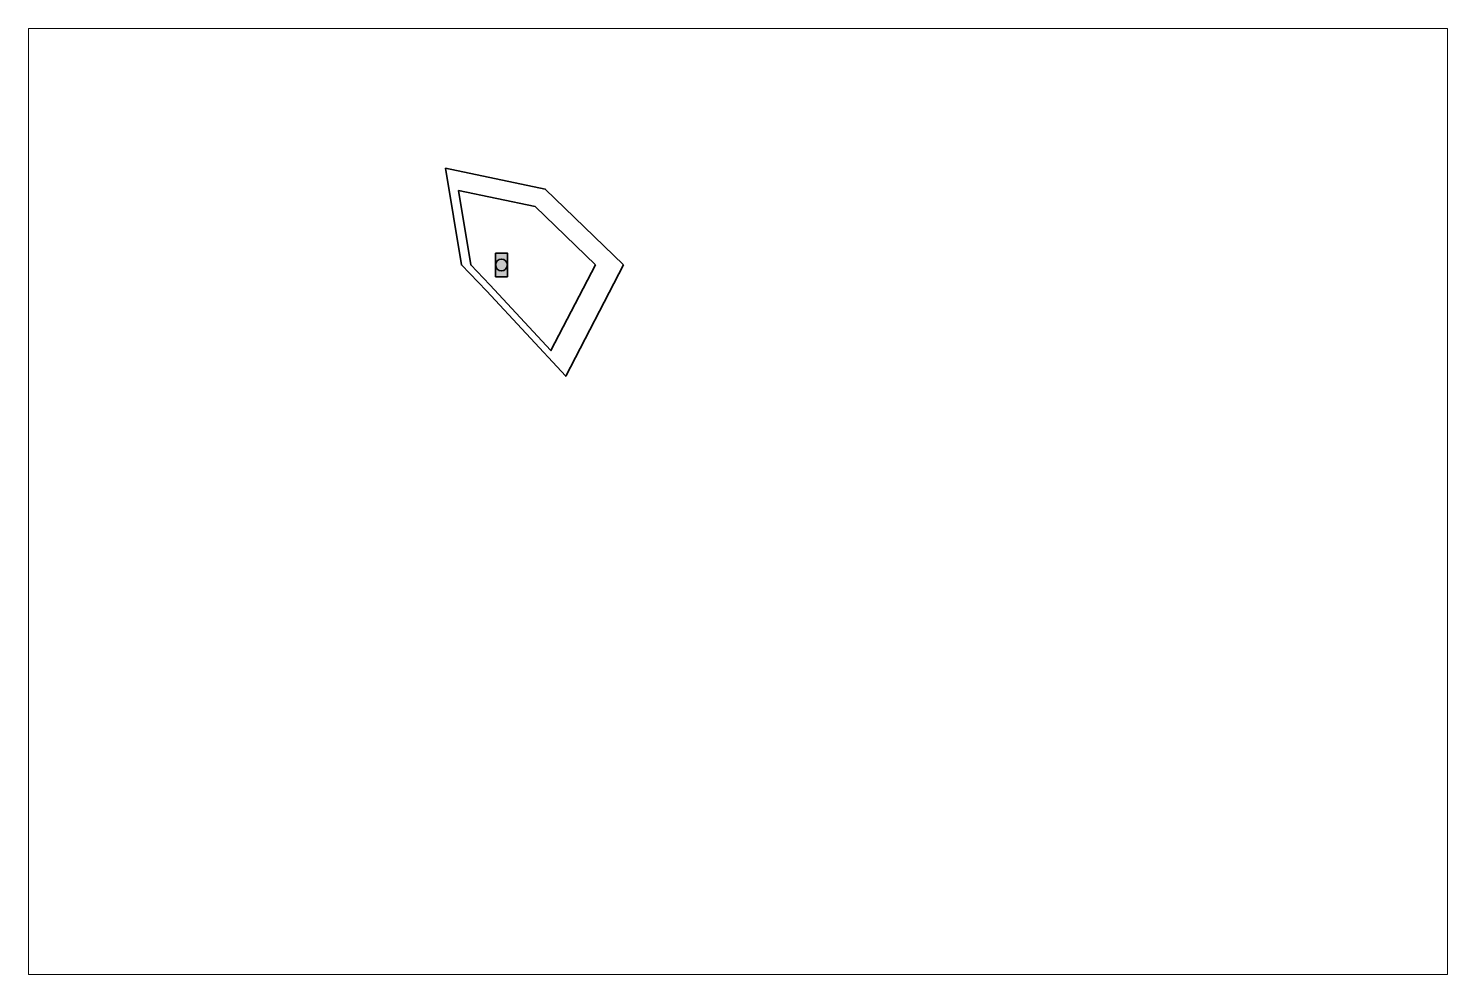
# Model space of a CAD drawing. Header units: inches. Extents: x 0 to 600, y 0 to 400.
import ezdxf

# ---------------------------------------------------------------- set-up
doc = ezdxf.new("R2010")
doc.units = ezdxf.units.IN
doc.header["$MEASUREMENT"] = 0
doc.layers.add('Layer 1', color=7, linetype='Continuous')

# ---------------------------------------------------------------- blocks, each defined once
blk = doc.blocks.new('block 2')
at = {"layer": 'Layer 1', "true_color": 0xff00ff}
h = blk.add_hatch(color=6, dxfattribs=at)
h.dxf.hatch_style = 2
h.paths.add_polyline_path([(197.5, 305), (202.5, 305), (202.5, 295), (197.5, 295)])
at = {"layer": 'Layer 1', "lineweight": 0}
for points in [[(0, 400), (0, 0), (600, 0), (600, 400), (0, 400)], [(197.5, 305), (202.5, 305), (202.5, 295), (197.5, 295), (197.5, 305)]]:
    blk.add_lwpolyline(points, dxfattribs=at)
at = {"layer": 'Layer 1', "color": 1, "lineweight": 35, "true_color": 0xff0000}
for points in [[(251.66, 300), (227.18, 252.93), (193.69, 289.07), (183.1, 300), (176.4, 340.88), (218.52, 332.09), (251.66, 300)], [(239.74, 300), (220.9, 263.79), (195.15, 291.59), (187, 300), (181.85, 331.45), (214.25, 324.68), (239.74, 300)], [(197.5, 305), (202.5, 305), (202.5, 295), (197.5, 295), (197.5, 305)]]:
    blk.add_lwpolyline(points, dxfattribs=at)
blk.add_open_spline([(202.5, 300), (202.5, 298.62), (201.38, 297.5), (200, 297.5), (198.62, 297.5), (197.5, 298.62), (197.5, 300), (197.5, 301.38), (198.62, 302.5), (200, 302.5), (201.38, 302.5), (202.5, 301.38), (202.5, 300)], degree=3, knots=[0, 0, 0, 0, 1, 1, 1, 2, 2, 2, 3, 3, 3, 4, 4, 4, 4], dxfattribs=at)

msp = doc.modelspace()

# ---------------------------------------------------------------- block references
at = {"layer": 'Layer 1'}
msp.add_blockref('block 2', (0, 0), dxfattribs=at)

doc.saveas('drawing.dxf')
